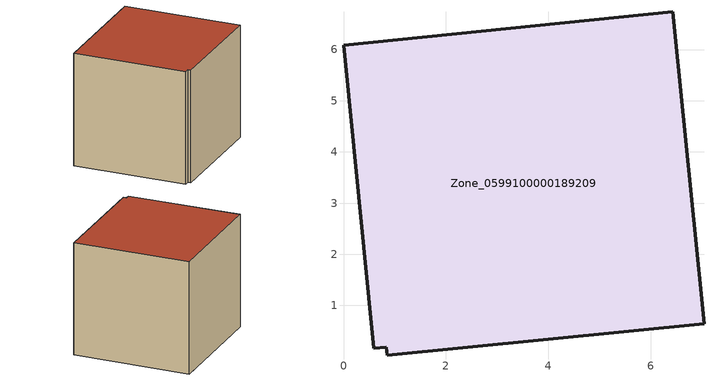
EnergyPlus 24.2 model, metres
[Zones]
Zone_0599100000189209
 floor ground (C_G): 0.84,0.18 0.59,0.16 0,6.08 6.43,6.74 7.04,0.64 0.86,0.03 z0
 wall outside (C_F): 7.04,0.64 6.43,6.74 0,6.08 0.59,0.16 0.84,0.18 0.86,0.03 7.04,0.64 z0:5.96
 roof outside (C_R): 0.59,0.16 0.84,0.18 0.86,0.03 7.04,0.64 6.43,6.74 0,6.08 z5.96
[BUILDING]
Pand.0599100000189209: North Axis=0; Terrain=City; Loads Convergence Tolerance Value=0.04; Temperature Convergence Tolerance Value=0.4; Solar Distribution=FullExterior; Maximum Number of Warmup Days=25; Minimum Number of Warmup Days=1
[Site:Location]
Rotterdam.The.Hague.AP_ZH_NLD Design_Conditions: Latitude=51.96; Longitude=4.45; Time Zone=1; Elevation=-4.5
[SITE:GROUNDTEMPERATURE:BUILDINGSURFACE]
18, 18, 18, 18, 18, 18, 18, 18, 18, 18, 18, 18
[MATERIAL] Thermal Absorptance=0.9; Solar Absorptance=0.7; Visible Absorptance=0.7
Name | Roughness | Thickness | Conductivity | Density | Specific Heat
G.TC.1946-1964 | MediumSmooth | 0.15 | 1 | 540 | 1210
F.TC.1946-1964 | Rough | 0.3 | 0.857143 | 1920 | 840
R.TC.1946-1964 | MediumRough | 0.2 | 0.235294 | 1500 | 1000
[CONSTRUCTION]
C_G: G.TC.1946-1964
C_F: F.TC.1946-1964
C_R: R.TC.1946-1964
[ZONE]
Zone_0599100000189209: Type=1; Multiplier=1; Ceiling Height=Autocalculate; Volume=Autocalculate; Floor Area=autocalculate; Part of Total Floor Area=Yes
[ZONEINFILTRATION:DESIGNFLOWRATE]
Infil_Zone_0599100000189209: Zone or ZoneList or Space or SpaceList=Zone_0599100000189209; Schedule=AlwaysOn; Design Flow Rate Calculation Method=Flow/Area; Flow Rate per Floor Area=0.003; Constant Term Coefficient=1; Temperature Term Coefficient=0; Velocity Term Coefficient=0; Velocity Squared Term Coefficient=0
[HVACTEMPLATE:ZONE:IDEALLOADSAIRSYSTEM]
Zone_0599100000189209: Maximum Heating Supply Air Temperature=50; Minimum Cooling Supply Air Temperature=13; Maximum Heating Supply Air Humidity Ratio=0.0156; Minimum Cooling Supply Air Humidity Ratio=0.0077; Heating Limit=NoLimit; Cooling Limit=NoLimit; Dehumidification Control Type=ConstantSensibleHeatRatio; Cooling Sensible Heat Ratio=0.7; Dehumidification Setpoint=60; Humidification Control Type=None; Humidification Setpoint=30; Outdoor Air Method=None; Outdoor Air Flow Rate per Person=0.00944; Outdoor Air Flow Rate per Zone Floor Area=0; Outdoor Air Flow Rate per Zone=0; Demand Controlled Ventilation Type=None; Outdoor Air Economizer Type=NoEconomizer; Heat Recovery Type=None; Sensible Heat Recovery Effectiveness=0.7; Latent Heat Recovery Effectiveness=0.65
[ZONECONTROL:THERMOSTAT]
ThermostatControl_Zone_0599100000189209: Zone or ZoneList=Zone_0599100000189209; Control Type Schedule=DualSetpointControlType; Control 1=Thermostat_Zone_0599100000189209; Temperature Difference Between Cutout And Setpoint=0
[THERMOSTATSETPOINT:DUALSETPOINT]
Thermostat_Zone_0599100000189209: Heating Setpoint Temperature Schedule=HeatingSetpoint_Zone_0599100000189209; Cooling Setpoint Temperature Schedule=CoolingSetpoint_Zone_0599100000189209
[SCHEDULE:COMPACT]
HeatingSetpoint_Zone_0599100000189209: Through: 12/31, For: AllDays, Until: 24:00, 21
CoolingSetpoint_Zone_0599100000189209: Through: 12/31, For: AllDays, Until: 24:00, 24
DualSetpointControlType: Through: 12/31, For: AllDays, Until: 24:00, 4
AlwaysOn: Through: 12/31, For: AllDays, Until: 24:00, 1
